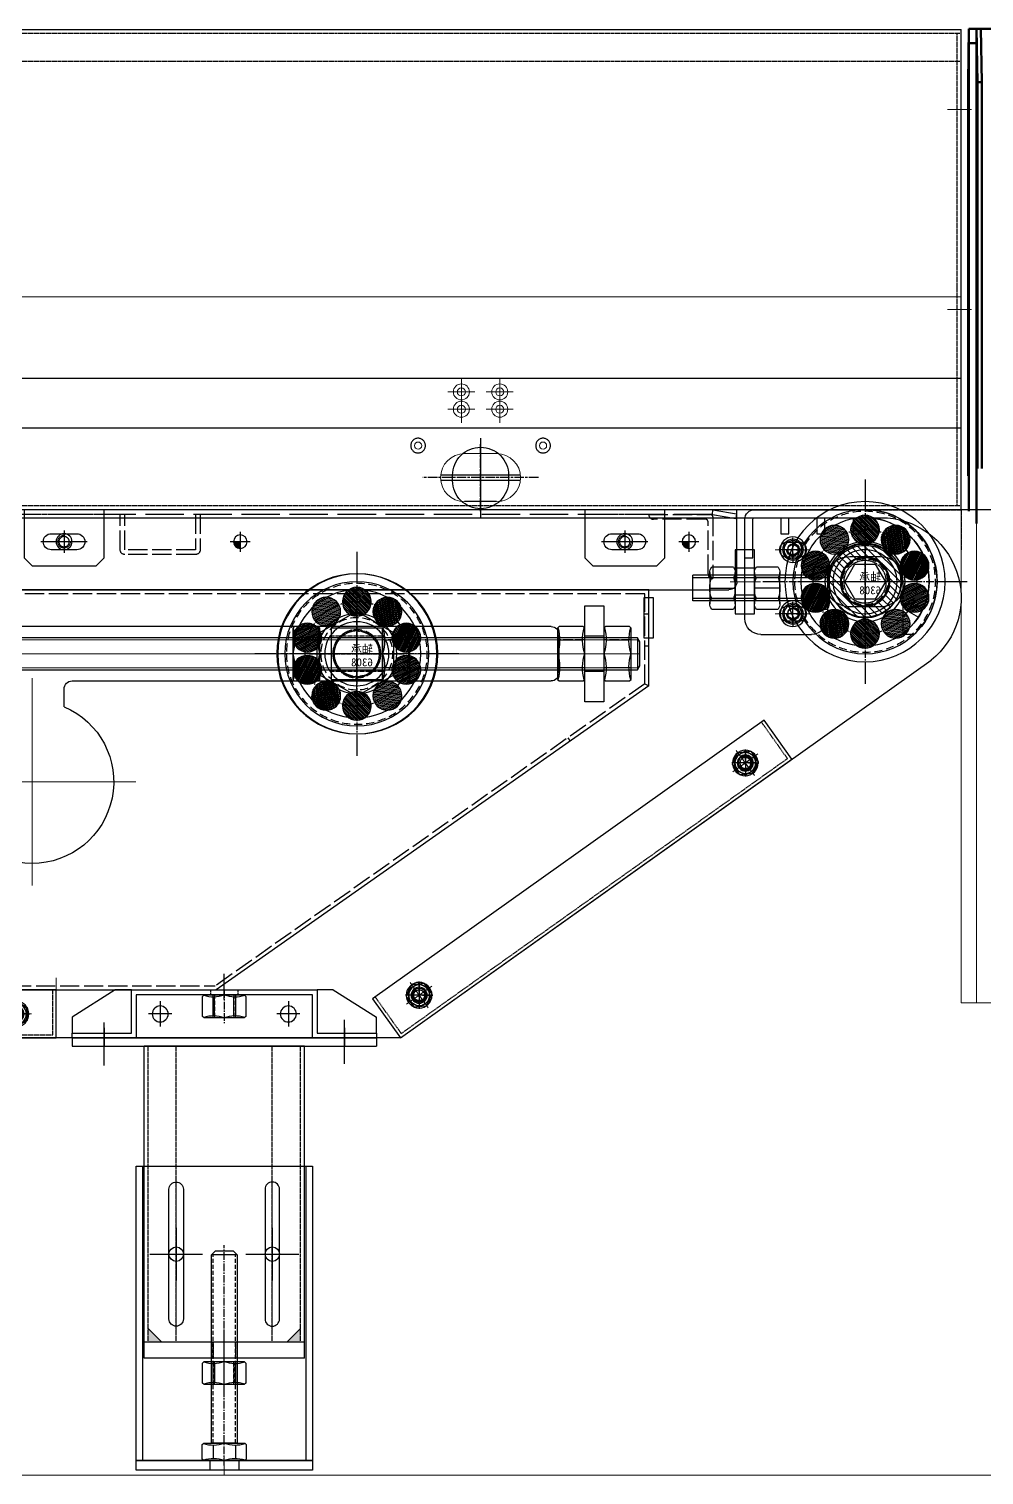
# Model space of a CAD drawing. Header units: millimetres. Extents: x 845401 to 948039, y 511594 to 550263.
# Drawn here: x 929919 to 930515, y 544184 to 545087 of the extents above; entities that cross this region are included whole.
import ezdxf

# ---------------------------------------------------------------- set-up
doc = ezdxf.new("R2010")
doc.units = ezdxf.units.MM
for name, pattern in [('ACAD_ISO02W100', [15, 12, -3]), ('AM_ISO02W050', [7.5, 6, -1.5]), ('AM_ISO08W050', [18, 12, -1.5, 3, -1.5]), ('AM_ISO08W050x2', [9, 6, -0.75, 1.5, -0.75]), ('CENTER', [0]), ('CENTER1', [28, 25, -1, 1, -1]), ('CENTER2', [28.575, 19.05, -3.175, 3.175, -3.175]), ('CENTERX2', [4, 2.5, -0.5, 0.5, -0.5]), ('DASHED', [0.75, 0.5, -0.25]), ('DASHED2', [0.375, 0.25, -0.125]), ('HIDDEN', [0.375, 0.25, -0.125])]:
    doc.linetypes.add(name, pattern=pattern)
for name, color, linetype in [('00', 7, 'Continuous'), ('1轮廓实线层', 7, 'Continuous'), ('21', 1, 'Continuous'), ('2细线层', 4, 'Continuous'), ('3中心线层', 1, 'CENTER'), ('4虚线层', 6, 'DASHED'), ('5剖面线层', 2, 'Continuous'), ('CK_LEVEL_1', 7, 'Continuous'), ('CL', 7, 'Continuous'), ('DIM', 2, 'Continuous'), ('虚线', 4, 'ACAD_ISO02W100')]:
    doc.layers.add(name, color=color, linetype=linetype)
for name, color, linetype, lineweight in [('A-剖-0.10mm.......SECT-L01', 255, 'Continuous', 18), ('AM_3', 6, 'AM_ISO02W050', 25), ('AM_7', 4, 'AM_ISO08W050', 25), ('中心线', 1, 'CENTER', 9), ('剖面线', 6, 'Continuous', 15), ('可见 (ISO)', 7, 'Continuous', 50), ('粗实线', 7, 'Continuous', 30), ('细实线', 2, 'Continuous', 18)]:
    doc.layers.add(name, color=color, linetype=linetype, lineweight=lineweight)

# ---------------------------------------------------------------- blocks, each defined once
blk = doc.blocks.new('G$C56B2856F')
at = {"linetype": 'ByBlock', "lineweight": -2}
h = blk.add_hatch(dxfattribs=at)
h.set_pattern_fill('ANSI31', color=0, scale=0.2, style=0)
h.set_pattern_definition([(45, (-3782.49265, -49905.5814), (-0.449012806, 0.449012806), [])])
h.paths.add_polyline_path([(4.25, 0), (0, 0), (0, -4.25, 0.414214)])
at = {"color": 1, "linetype": 'CENTER', "lineweight": -2, "ltscale": 3}
for p, q in [((-6.25, 0), (6.25, 0)), ((0, 6.25), (0, -6.25))]:
    blk.add_line(p, q, dxfattribs=at)
at = {"color": 0, "linetype": 'ByBlock', "lineweight": -2}
blk.add_circle((0, 0), 4.25, dxfattribs=at)
blk = doc.blocks.new('G$C93B904BA')
at = {"color": 1, "linetype": 'CENTER', "lineweight": -2, "ltscale": 3}
for p, q in [((-7, 0), (7, 0)), ((0, 7), (0, -7))]:
    blk.add_line(p, q, dxfattribs=at)
at = {"color": 0, "linetype": 'ByBlock', "lineweight": -2}
blk.add_circle((0, 0), 5, dxfattribs=at)
blk = doc.blocks.new('A$C09AA00CB')
blk.add_circle((9, 9), 4.4)
at = {"layer": '2细线层'}
blk.add_arc((9, 9), 6, 160.14479, 98.74616, dxfattribs=at)
at = {"layer": '3中心线层'}
for p, q in [((9, 0), (9, 17.99)), ((17.99, 9), (0, 9))]:
    blk.add_line(p, q, dxfattribs=at)
blk = doc.blocks.new('A$C58936E23')
at = {"color": 0, "linetype": 'ByBlock', "lineweight": -2}
for p, q in [((676, 248), (676, 272)), ((560, 226.91), (560, 238)), ((600, 226.91), (600, 238))]:
    blk.add_line(p, q, dxfattribs=at)
blk.add_lwpolyline([(859, 90), (865, 90), (865, 65), (859, 65)], close=True, dxfattribs=at)
for centre in [(420, 35), (500, 35)]:
    blk.add_circle(centre, 5, dxfattribs=at)
for centre, radius, start, end in [((50, 295), 50, 90.00588, 231.40902), ((580, 180), 51, 113.08877, 66.91123)]:
    blk.add_arc(centre, radius, start, end, dxfattribs=at)
at = {"color": 0, "linetype": 'ByBlock'}
for centre, start, end in [((671, 272), 0, 90), ((671, 248), 270, 0), ((555, 238), 0, 90), ((605, 238), 90, 180)]:
    blk.add_arc(centre, 5, start, end, dxfattribs=at)
at = {"layer": '中心线', "color": 1, "linetype": 'CENTER2', "ltscale": 8}
for p, q in [((210, 335.77), (210, 324.23)), ((560, 335.77), (560, 324.23)), ((105, 318), (105, 332)), ((204.23, 330), (215.76, 330)), ((554.23, 330), (565.76, 330)), ((60, 286.5), (60, 323.5)), ((94, 325), (116, 325)), ((32, 305), (88, 305)), ((125.23, 305), (144.17, 305)), ((105, 278), (105, 292)), ((94, 285), (116, 285)), ((245.23, 260), (216.73, 260)), ((680.77, 260), (709.26, 260)), ((765.01, 175.99), (765.01, 110.09)), ((420, 27.75), (420, 42.25)), ((500, 27.75), (500, 42.25)), ((427.25, 35), (412.75, 35)), ((507.25, 35), (492.75, 35))]:
    blk.add_line(p, q, dxfattribs=at)
at = {"layer": '中心线', "color": 1, "linetype": 'CENTER2', "ltscale": 15}
for p, q in [((680, 260), (248, 260)), ((580, 115.26), (580, 244.74)), ((644.73, 180), (515.26, 180)), ((900, 144.99), (734, 144.99))]:
    blk.add_line(p, q, dxfattribs=at)
at = {"layer": '粗实线'}
for p, q in [((900, 345), (50, 345)), ((900, 180.99), (900, 345)), ((251, 248), (251, 272)), ((256, 277), (671, 277)), ((350, 20), (18.81, 255.92)), ((555, 243), (256, 243)), ((671, 243), (605, 243)), ((765, 170.99), (890, 170.99)), ((765, 118.99), (890, 118.99)), ((900, 20), (900, 108.99)), ((350, 20), (900, 20))]:
    blk.add_line(p, q, dxfattribs=at)
for points in [[(109, 320.5), (101, 320.5, -0.414214), (96.5, 325, -0.414214), (101, 329.5), (109, 329.5, -0.414214), (113.5, 325, -0.414214)], [(50.5, 320.5), (69.5, 320.5, -0.414214), (85, 305, -0.414214), (69.5, 289.5), (50.5, 289.5, -0.414214), (35, 305, -0.414214)], [(109, 280.5), (101, 280.5, -0.414214), (96.5, 285, -0.414214), (101, 289.5), (109, 289.5, -0.414214), (113.5, 285, -0.414214)]]:
    blk.add_lwpolyline(points, format="xyb", close=True, dxfattribs=at)
for points in [[(129, 325), (141, 325), (141, 285), (129, 285)], [(192, 294.99), (198, 294.99), (198, 269.99), (192, 269.99)], [(235, 290), (223, 290), (223, 230), (235, 230)], [(691, 290), (703, 290), (703, 230), (691, 230)], [(859, 260), (865, 260), (865, 235), (859, 235)]]:
    blk.add_lwpolyline(points, close=True, dxfattribs=at)
at = {"layer": '粗实线', "linetype": 'CENTER1'}
for centre in [(210, 330), (560, 330)]:
    blk.add_circle(centre, 3.25, dxfattribs=at)
at = {"layer": '粗实线'}
for centre, radius, start, end in [((256, 272), 5, 90, 180), ((256, 248), 5, 180, 270), ((890, 180.99), 10, 270, 0), ((765, 144.99), 26, 90, 270), ((890, 108.99), 10, 0, 90)]:
    blk.add_arc(centre, radius, start, end, dxfattribs=at)
at = {"layer": '细实线', "linetype": 'CENTER1'}
for centre in [(210, 330), (560, 330)]:
    blk.add_arc(centre, 4, 180, 90, dxfattribs=at)
at = {"layer": '虚线', "linetype": 'DASHED', "ltscale": 0.5}
for p, q in [((129, 313.5), (141, 313.5)), ((129, 296.5), (141, 296.5)), ((223, 271), (235, 271)), ((703, 271), (691, 271)), ((223, 249), (235, 249)), ((703, 249), (691, 249))]:
    blk.add_line(p, q, dxfattribs=at)
at = {"color": 0, "linetype": 'ByBlock', "lineweight": -2, "extrusion": (0, 0, -1), "xscale": -1, "zscale": -1}
for name, p in [('G$C56B2856F', (-170, 330)), ('G$C56B2856F', (-450, 330)), ('G$C56B2856F', (-730, 330)), ('G$C56B2856F', (-850, 330)), ('G$C56B2856F', (-730, 280)), ('G$C56B2856F', (-850, 280)), ('G$C93B904BA', (-885, 225)), ('G$C93B904BA', (-134.72, 191.77)), ('G$C93B904BA', (-338.34, 46.72)), ('G$C93B904BA', (-885, 45)), ('G$C93B904BA', (-590, 35)), ('G$C93B904BA', (-840, 35))]:
    blk.add_blockref(name, p, dxfattribs=at)
at = {"color": 0, "linetype": 'ByBlock', "lineweight": -2}
for p in [(716.02, 176), (796.02, 176), (716.02, 96), (796.02, 96)]:
    blk.add_blockref('A$C09AA00CB', p, dxfattribs=at)
blk = doc.blocks.new('6308zza')
h = blk.add_hatch()
h.set_pattern_fill('ANSI31', color=2, scale=0.25, style=0)
h.set_pattern_definition([(45, (-1872.5048, -2641.3872), (-0.561266, 0.561266), [])])
h.paths.add_polyline_path([(9, 32.5, 1), (-9, 32.5, 1)])
h = blk.add_hatch()
h.set_pattern_fill('ANSI31', color=2, scale=0.25, angle=36, style=0)
h.set_pattern_definition([(81, (37.6802, -3237.5578), (-0.78397762, 0.12416986), [])])
h.paths.add_polyline_path([(-28.1, 26.29, 1), (-10.1, 26.29, 1)])
h = blk.add_hatch()
h.set_pattern_fill('ANSI31', color=2, scale=0.25, angle=-36, style=0)
h.set_pattern_definition([(9, (-3067.45665, -1036.2964), (-0.12416986, 0.78397762), [])])
h.paths.add_polyline_path([(10.1, 26.29, 1), (28.1, 26.29, 1)])
h = blk.add_hatch()
h.set_pattern_fill('ANSI31', color=2, scale=0.25, angle=72, style=0)
h.set_pattern_definition([(117, (1933.4727, -2597.09144), (-0.70723643, -0.36035496), [])])
h.paths.add_polyline_path([(-39.91, 10.04, 1), (-21.91, 10.04, 1)])
h = blk.add_hatch()
h.set_pattern_fill('ANSI31', color=2, scale=0.25, angle=-72, style=0)
h.set_pattern_definition([(333, (-3090.7443, 964.6244), (0.36035496, 0.70723643), [])])
h.paths.add_polyline_path([(39.91, 10.04, 1), (21.91, 10.04, 1)])
h = blk.add_hatch()
h.set_pattern_fill('ANSI31', color=2, scale=0.25, angle=108, style=0)
h.set_pattern_definition([(153, (3090.7443, -964.6244), (-0.36035496, -0.70723643), [])])
h.paths.add_polyline_path([(-39.91, -10.04, 1), (-21.91, -10.04, 1)])
h = blk.add_hatch()
h.set_pattern_fill('ANSI31', color=2, scale=0.25, angle=-108, style=0)
h.set_pattern_definition([(297, (-1933.4727, 2597.09144), (0.70723643, 0.36035496), [])])
h.paths.add_polyline_path([(39.91, -10.04, 1), (21.91, -10.04, 1)])
h = blk.add_hatch()
h.set_pattern_fill('ANSI31', color=2, scale=0.25, angle=144, style=0)
h.set_pattern_definition([(189, (3067.45665, 1036.2964), (0.12416986, -0.78397762), [])])
h.paths.add_polyline_path([(-10.1, -26.29, 1), (-28.1, -26.29, 1)])
h = blk.add_hatch()
h.set_pattern_fill('ANSI31', color=2, scale=0.25, angle=-144, style=0)
h.set_pattern_definition([(261, (-37.6802, 3237.5578), (0.78397762, -0.12416986), [])])
h.paths.add_polyline_path([(28.1, -26.29, 1), (10.1, -26.29, 1)])
h = blk.add_hatch()
h.set_pattern_fill('ANSI31', color=2, scale=0.25, angle=180, style=0)
h.set_pattern_definition([(225, (1872.5048, 2641.3872), (0.561266, -0.561266), [])])
h.paths.add_polyline_path([(9, -32.5, 1), (-9, -32.5, 1)])
at = {"color": 1, "linetype": 'CENTER2', "ltscale": 0.25}
for p, q in [((0, 50), (0, -50)), ((-50, 0), (50, 0))]:
    blk.add_line(p, q, dxfattribs=at)
at = {"color": 2}
for centre, radius in [((0, 0), 45), ((0, 0), 40), ((0, 32.5), 9), ((-19.1, 26.29), 9), ((19.1, 26.29), 9), ((-30.91, 10.04), 9), ((0, 0), 25), ((0, 0), 20), ((30.91, 10.04), 9), ((-30.91, -10.04), 9), ((30.91, -10.04), 9), ((-19.1, -26.29), 9), ((19.1, -26.29), 9), ((0, -32.5), 9)]:
    blk.add_circle(centre, radius, dxfattribs=at)
at = {"color": 1, "linetype": 'CENTER2', "ltscale": 0.25}
blk.add_circle((0, 0), 32.5, dxfattribs=at)
at = {"color": 3, "insert": (-10.02, 5.53), "char_height": 5, "width": 23.1038, "attachment_point": 1}
blk.add_mtext('{\\fSimSun|b0|i0|c134|p54;轴承}6308', dxfattribs=at)
blk = doc.blocks.new('NLZT2015-6-5LM43T56')
at = {"color": 1, "linetype": 'CENTERX2'}
for p, q in [((0, -30), (0, 30)), ((-30, 0), (30, 0))]:
    blk.add_line(p, q, dxfattribs=at)
at = {"color": 0}
blk.add_lwpolyline([(-13.28, 23), (-26.56, 0), (-13.28, -23), (13.28, -23), (26.56, 0), (13.28, 23)], close=True, dxfattribs=at)
at = {"layer": '粗实线'}
blk.add_circle((0, 0), 14.25, dxfattribs=at)
at = {"layer": '细实线'}
blk.add_arc((0, 0), 15, 90, 0, dxfattribs=at)
blk = doc.blocks.new('nlzt2015-6-3rty66u')
at = {"color": 1, "linetype": 'CENTERX2'}
for p, q in [((0, 25), (0, -25)), ((-25, 0), (25, 0))]:
    blk.add_line(p, q, dxfattribs=at)
at = {"layer": '粗实线'}
blk.add_lwpolyline([(-16, 16), (16, 16), (16, -16), (-16, -16)], close=True, dxfattribs=at)
at = {"layer": '虚线', "ltscale": 0.25}
for p, q in [((-11, 16), (-11, -16)), ((11, 16), (11, -16))]:
    blk.add_line(p, q, dxfattribs=at)
at = {"layer": '虚线', "linetype": 'DASHED', "ltscale": 0.25}
blk.add_circle((0, 0), 15, dxfattribs=at)
blk.add_arc((0, 0), 14.25, 0, 270, dxfattribs=at)
blk = doc.blocks.new('gzsf123wwe')
at = {"color": 1, "linetype": 'CENTER2'}
for p, q in [((0, 75.75), (0, -51.75)), ((0, 29.5), (0, -5.5)), ((-63.75, 12), (63.75, 12)), ((-20.5, 12), (20.5, 12))]:
    blk.add_line(p, q, dxfattribs=at)
for radius in [50, 20]:
    blk.add_circle((0, 12), radius)
at = {"color": 4, "linetype": 'HIDDEN', "ltscale": 20}
for radius in [44, 22.5, 15, 14.25]:
    blk.add_circle((0, 12), radius, dxfattribs=at)
blk.add_blockref('6308zza', (0, 12))
at = {"color": 0, "rotation": 90}
for name in ['NLZT2015-6-5LM43T56', 'nlzt2015-6-3rty66u']:
    blk.add_blockref(name, (0, 12), dxfattribs=at)
blk = doc.blocks.new('*U1538')
for p, q in [((-15.9, -9.81), (-15.9, 9.81)), ((-14.71, 13.09), (-1.19, 13.09)), ((0, 9.81), (0, -9.81)), ((-14.71, 6.54), (-1.19, 6.54)), ((-14.71, -6.54), (-1.19, -6.54)), ((-1.19, -13.08), (-14.71, -13.08))]:
    blk.add_line(p, q)
for centre, radius, start, end in [((-10.82, 9.81), 5.08, 139.9424, 220.0576), ((-5.08, 9.81), 5.08, 319.9424, 40.0576), ((2.64, 0), 18.54, 159.34022, 200.65978), ((-18.54, 0), 18.54, 339.34022, 20.65978), ((-10.82, -9.81), 5.08, 139.9424, 220.0576), ((-5.08, -9.81), 5.08, 319.9424, 40.0576)]:
    blk.add_arc(centre, radius, start, end)
at = {"layer": '3中心线层'}
blk.add_line((-15.9, 0), (0, 0), dxfattribs=at)
blk = doc.blocks.new('*U1539')
for p, q in [((0, -9.81), (0, 9.81)), ((1.19, 13.08), (14.71, 13.08)), ((15.9, 9.81), (15.9, -9.81)), ((14.71, 6.54), (1.19, 6.54)), ((14.71, -6.54), (1.19, -6.54)), ((14.71, -13.09), (1.19, -13.09))]:
    blk.add_line(p, q)
for centre, radius, start, end in [((5.08, 9.81), 5.08, 139.9424, 220.0576), ((10.82, 9.81), 5.08, 319.9424, 40.0576), ((18.54, 0), 18.54, 159.34022, 200.65978), ((-2.64, 0), 18.54, 339.34022, 20.65978), ((5.08, -9.81), 5.08, 139.9424, 220.0576), ((10.82, -9.81), 5.08, 319.9424, 40.0576)]:
    blk.add_arc(centre, radius, start, end)
at = {"layer": '3中心线层'}
blk.add_line((15.9, 0), (0, 0), dxfattribs=at)
blk = doc.blocks.new('*U1540')
at = {"layer": '1轮廓实线层'}
for p, q in [((-10, 9.81), (-10, 0)), ((0, 13.08), (-8.5, 13.08)), ((0, -13.09), (0, 13.08)), ((-10, 0), (-10, -9.81)), ((0, 6.54), (-8.5, 6.54)), ((0, 8), (75, 8)), ((0, -8), (0, 8)), ((75, -8), (75, 8)), ((0, -6.54), (-8.5, -6.54)), ((0, -8), (75, -8)), ((0, -13.09), (-8.5, -13.09))]:
    blk.add_line(p, q, dxfattribs=at)
for centre, radius, start, end in [((-5.68, 9.81), 4.32, 130.73327, 229.26673), ((5.02, 0), 15.02, 154.17392, 205.82608), ((-5.68, -9.81), 4.32, 130.73327, 229.26673)]:
    blk.add_arc(centre, radius, start, end, dxfattribs=at)
at = {"layer": '2细线层'}
for p, q in [((0, 6.4), (75, 6.4)), ((0, -6.4), (75, -6.4))]:
    blk.add_line(p, q, dxfattribs=at)
blk = doc.blocks.new('ztt2015-05-20e')
at = {"layer": '剖面线'}
h = blk.add_hatch(dxfattribs=at)
h.set_pattern_fill('ANSI31', color=256, scale=25, style=0)
h.set_pattern_definition([(45, (-811205.8484, 604385.6305), (-2.209708691, 2.209708691), [])])
h.paths.add_polyline_path([(-7, 15.5), (-7, 22.5, 0.414214), (-29.5, 0), (-22.5, 0, -0.414214)])
h.paths.add_polyline_path([(-7, 22.5), (-7, 15.5, -0.414214), (8.5, 0), (15.5, 0, 0.414214)])
h.paths.add_polyline_path([(15.5, 0), (8.5, 0, -0.414214), (-7, -15.5), (-7, -22.5, 0.414214)])
h.paths.add_polyline_path([(-22.5, 0), (-29.5, 0, 0.414214), (-7, -22.5), (-7, -15.5, -0.414214)])
at = {"layer": '中心线'}
for p, q in [((-7, 28), (-7, -28)), ((-35, 0), (21, 0))]:
    blk.add_line(p, q, dxfattribs=at)
at = {"layer": '粗实线', "color": 0}
for radius in [22.5, 15.5]:
    blk.add_circle((-7, 0), radius, dxfattribs=at)
blk = doc.blocks.new('A$C20566805')
at = {"color": 1, "linetype": 'CENTERX2'}
for p, q in [((26, 0), (26, 52)), ((0, 26), (52, 26))]:
    blk.add_line(p, q, dxfattribs=at)
at = {"color": 0}
blk.add_lwpolyline([(19.65, 37), (13.3, 26), (19.65, 15), (32.35, 15), (38.7, 26), (32.35, 37)], close=True, dxfattribs=at)
for radius in [22.5, 15]:
    blk.add_circle((26, 26), radius, dxfattribs=at)
at = {"color": 4, "linetype": 'DASHED2'}
blk.add_circle((26, 26), 13.25, dxfattribs=at)
blk = doc.blocks.new('gzsf1234-0o9u')
at = {"color": 1, "linetype": 'CENTER2'}
for p, q in [((11.89, 46.73), (11.89, -80.78)), ((11.89, 0.48), (11.89, -34.52)), ((-51.86, -17.02), (75.65, -17.02)), ((-8.61, -17.02), (32.39, -17.02))]:
    blk.add_line(p, q, dxfattribs=at)
for radius in [50, 20]:
    blk.add_circle((11.89, -17.02), radius)
at = {"color": 4, "linetype": 'HIDDEN', "ltscale": 20}
for radius in [44, 22.5, 15, 14.25]:
    blk.add_circle((11.89, -17.02), radius, dxfattribs=at)
blk.add_blockref('6308zza', (11.89, -17.02))
at = {"color": 0}
for name, p in [('ztt2015-05-20e', (18.89, -17.02)), ('A$C20566805', (-14.11, -43.02))]:
    blk.add_blockref(name, p, dxfattribs=at)
blk = doc.blocks.new('M20XA')
at = {"layer": '中心线', "ltscale": 5}
blk.add_line((0, 12.38), (0, -12.71), dxfattribs=at)
at = {"layer": '粗实线', "color": 2}
for p, q in [((-8.66, -8.05), (-8.66, 6.22)), ((8.66, -8.05), (8.66, 6.22))]:
    blk.add_line(p, q, dxfattribs=at)
blk.add_lwpolyline([(-16, 7.58), (16, 7.58), (17, 6.58), (17, -8.42), (16, -9.42), (-16, -9.42), (-17, -8.42), (-17, 6.58)], close=True, dxfattribs=at)
for centre, start, end in [((-8.59, 33.99), 253.93724, 288.02439), ((8.59, 33.99), 251.97561, 286.06276), ((-8.59, -35.83), 71.97561, 106.06276), ((8.59, -35.83), 73.93724, 108.02439)]:
    blk.add_arc(centre, 27.77, start, end, dxfattribs=at)
at = {"layer": '虚线', "ltscale": 0.5}
for p, q in [((-8.75, 7.58), (-8.75, -9.42)), ((8.75, 7.58), (8.75, -9.42))]:
    blk.add_line(p, q, dxfattribs=at)
for points in [[(-10, -9.42), (-10, 7.58)], [(10, 7.58), (10, -9.42)]]:
    blk.add_lwpolyline(points, dxfattribs=at)
blk = doc.blocks.new('G$CD5F4420C')
at = {"color": 0, "linetype": 'ByBlock', "lineweight": -2}
for p, q in [((1.5, 20), (1.5, 0)), ((523.5, 0), (523.5, 20))]:
    blk.add_line(p, q, dxfattribs=at)
at = {"layer": '中心线', "ltscale": 10}
blk.add_line((525, 10), (0, 10), dxfattribs=at)
at = {"layer": '粗实线'}
blk.add_lwpolyline([(0, 10), (0, 17.5), (1.5, 20), (523.5, 20), (525, 17.5), (525, 2.5), (523.5, 0), (1.5, 0), (0, 2.5), (0, 10)], dxfattribs=at)
at = {"layer": '细实线', "ltscale": 10}
for p, q in [((0.75, 18.75), (524.25, 18.75)), ((0.75, 1.25), (524.25, 1.25))]:
    blk.add_line(p, q, dxfattribs=at)
blk = doc.blocks.new('G$CA2CF0012')
at = {"rotation": 89.99999999999999}
for p in [(13.08, 17), (42.08, 17), (151.34, 17), (207.34, 17), (510.08, 17)]:
    blk.add_blockref('M20XA', p, dxfattribs=at)
at = {"color": 0, "linetype": 'ByBlock', "lineweight": -2}
blk.add_blockref('G$CD5F4420C', (0, 7), dxfattribs=at)
blk = doc.blocks.new('A$C040F782D12')
for p, q in [((862828.36, -655715.14), (862866.86, -655715.14)), ((862828.36, -655715.14), (862828.36, -655715.14)), ((862863.86, -655718.14), (862831.36, -655718.14)), ((862865.36, -655752.14), (862865.36, -655719.64)), ((862868.36, -655716.64), (862868.36, -655755.14)), ((862868.36, -655755.14), (862868.36, -655755.14))]:
    blk.add_line(p, q)
for centre, radius, start, end in [((862831.36, -655715.14), 3, 180, 270), ((862863.86, -655719.64), 1.5, 0, 90), ((862866.86, -655716.64), 1.5, 0, 90), ((862868.36, -655752.14), 3, 180, 270)]:
    blk.add_arc(centre, radius, start, end)
blk = doc.blocks.new('A$C433C1705')
at = {"layer": '虚线', "ltscale": 5}
blk.add_blockref('A$C040F782D12', (-862828.36, 655755.14), dxfattribs=at)
blk = doc.blocks.new('A$C13691031')
at = {"layer": '虚线'}
for p, q in [((5, 40), (5, 18)), ((8, 40), (8, 18)), ((52, 18), (52, 40)), ((55, 18), (55, 40)), ((8, 18), (52, 18)), ((8, 15), (52, 15))]:
    blk.add_line(p, q, dxfattribs=at)
for centre, start, end in [((8, 18), 180, 270), ((52, 18), 270, 0)]:
    blk.add_arc(centre, 3, start, end, dxfattribs=at)
blk = doc.blocks.new('A$C2CE218CC')
at = {"layer": '粗实线'}
for p, q in [((0, 102), (1360, 102)), ((0, 57), (0, 102)), ((540, 52), (5, 52))]:
    blk.add_line(p, q, dxfattribs=at)
blk.add_arc((5, 57), 5, 180, 270, dxfattribs=at)
at = {"layer": '虚线', "ltscale": 2}
for p, q in [((15, 102), (0.23, 99.4)), ((0.23, 99.4), (0.75, 96.44)), ((15.26, 99), (15, 102)), ((15.26, 99), (0.75, 96.44)), ((15.26, 99), (1345, 99))]:
    blk.add_line(p, q, dxfattribs=at)
at = {"color": 0, "linetype": 'ByBlock', "lineweight": -2}
for name, p in [('G$C56B2856F', (30, 82)), ('G$C93B904BA', (70, 82)), ('G$C56B2856F', (310, 82)), ('G$C93B904BA', (420, 82))]:
    blk.add_blockref(name, p, dxfattribs=at)
at = {"layer": '虚线', "ltscale": 2, "xscale": -1}
blk.add_blockref('A$C433C1705', (55, 59), dxfattribs=at)
at = {"layer": '虚线', "ltscale": 2}
blk.add_blockref('A$C13691031', (330, 59), dxfattribs=at)
blk = doc.blocks.new('A$C3BF44A2F')
at = {"layer": '中心线', "ltscale": 4}
for p, q in [((570.01, 62.5), (570.01, 50.5)), ((770.01, 62.5), (770.01, 50.5))]:
    blk.add_line(p, q, dxfattribs=at)
at = {"layer": '粗实线'}
for p, q in [((200, 245), (200, 305)), ((200, 305), (200, 305)), ((200, 305), (870, 305)), ((870, 305), (870, 55)), ((200, 245), (470, 55)), ((870, 55), (470, 55))]:
    blk.add_line(p, q, dxfattribs=at)
at = {"layer": '虚线'}
for p, q in [((202.5, 302.5), (867.5, 302.5)), ((202.5, 246.3), (202.5, 302.5)), ((867.5, 302.5), (867.5, 57.5)), ((202.5, 290), (200, 290)), ((202.5, 275), (200, 275)), ((202.5, 270), (200, 270)), ((870, 255.01), (867.5, 255.01)), ((202.5, 246.3), (200, 245)), ((202.5, 246.3), (470.79, 57.5)), ((870, 240.01), (867.5, 240.01)), ((870, 235.01), (867.5, 235.01)), ((250.51, 212.51), (249.07, 210.47)), ((870, 85.01), (867.5, 85.01)), ((870, 70.01), (867.5, 70.01)), ((870, 65.01), (867.5, 65.01)), ((867.5, 57.5), (470.78, 57.5))]:
    blk.add_line(p, q, dxfattribs=at)
blk = doc.blocks.new('M8LMDS')
at = {"layer": '中心线', "ltscale": 2.5}
for p, q in [((0, 9.69), (0, -9.69)), ((-9.69, 0), (9.69, 0))]:
    blk.add_line(p, q, dxfattribs=at)
at = {"layer": '虚线', "color": 2}
blk.add_lwpolyline([(-4.04, 7), (-8.08, 0), (-4.04, -7), (4.04, -7), (8.08, 0), (4.04, 7)], close=True, dxfattribs=at)
at = {"layer": '虚线', "color": 2, "ltscale": 10}
blk.add_circle((0, 0), 3.4, dxfattribs=at)
blk.add_arc((0, 0), 4, 0, 270, dxfattribs=at)
blk = doc.blocks.new('G$C99142C59')
at = {"layer": '中心线', "color": 1, "linetype": 'CENTER2', "ltscale": 5}
for p, q in [((-8, 0), (8, 0)), ((0, -8), (0, 8))]:
    blk.add_line(p, q, dxfattribs=at)
at = {"layer": '粗实线'}
blk.add_circle((0, 0), 4.5, dxfattribs=at)
blk.add_blockref('M8LMDS', (0, 0))
blk = doc.blocks.new('G$CC7797B18')
at = {"color": 0, "linetype": 'ByBlock', "lineweight": -2, "xscale": -1, "rotation": 270}
blk.add_blockref('G$C99142C59', (0, 0), dxfattribs=at)
blk = doc.blocks.new('A$C38D108FB')
at = {"layer": '粗实线'}
blk.add_lwpolyline([(0, 325), (30, 325), (30, 25), (0, 25)], close=True, dxfattribs=at)
at = {"layer": '虚线', "linetype": 'DASHED'}
blk.add_lwpolyline([(0, 323), (28, 323), (28, 27), (0, 27)], dxfattribs=at)
at = {"color": 0, "linetype": 'ByBlock', "lineweight": -2, "rotation": 90}
blk.add_blockref('G$CC7797B18', (15, 300), dxfattribs=at)
at = {"color": 0, "linetype": 'ByBlock', "lineweight": -2, "xscale": -1, "rotation": 90}
blk.add_blockref('G$CC7797B18', (15, 50), dxfattribs=at)
blk = doc.blocks.new('护套')
for p, q in [((-23.5, 0), (-23.5, -33)), ((23.5, 0), (23.5, -23))]:
    blk.add_line(p, q)
blk.add_arc((0, 0), 23.5, 0, 180)
at = {"layer": '00', "ltscale": 0.08}
for centre in [(45, 20), (45, -20)]:
    blk.add_circle(centre, 3.5, dxfattribs=at)
at = {"layer": '00', "color": 4, "ltscale": 0.08}
for centre in [(45, 20), (45, -20)]:
    blk.add_arc(centre, 4, 90, 0, dxfattribs=at)
at = {"layer": '1轮廓实线层'}
for p, q in [((69, 45), (0, 45)), ((75, -23), (75, 39)), ((65, -33), (33.5, -33))]:
    blk.add_line(p, q, dxfattribs=at)
blk.add_lwpolyline([(75, 15), (70, 15), (70, 39, 0.414214), (69, 40), (0, 40, 0.72668), (-23.5, -32.37, 0.72668)], format="xyb", dxfattribs=at)
for centre, radius, start, end in [((0, 0), 45, 90, 227.16657), ((69, 39), 6, 0, 90), ((33.5, -23), 10, 180, 270), ((65, -23), 10, 270, 0)]:
    blk.add_arc(centre, radius, start, end, dxfattribs=at)
at = {"layer": '3中心线层'}
for p, q in [((38.37, 20), (51.63, 20)), ((45, 14), (45, 26)), ((0, 16.74), (0, -16.74)), ((-16.74, 0), (16.74, 0)), ((45, -26), (45, -14)), ((38.37, -20), (51.63, -20))]:
    blk.add_line(p, q, dxfattribs=at)
at = {"layer": 'CL', "ltscale": 0.08}
blk.add_line((-30.59, -33), (-23.5, -33), dxfattribs=at)
for points in [[(7.5, 40), (7.5, 30), (2.5, 30), (2.5, 40)], [(30, 40), (30, 30), (25, 30), (25, 40)], [(52.5, 40), (52.5, 30), (47.5, 30), (47.5, 40)], [(-17.8, 35.82), (-12.83, 27.23), (-17.17, 24.73), (-22.13, 33.32)], [(-37.91, 12.75), (-28.33, 10.18), (-29.62, 5.35), (-39.21, 7.92)], [(-35.82, -17.8), (-27.23, -12.83), (-24.73, -17.17), (-33.32, -22.13)]]:
    blk.add_lwpolyline(points, dxfattribs=at)
blk = doc.blocks.new('ew323')
at = {"color": 1, "linetype": 'CENTER2', "ltscale": 0.25}
blk.add_line((4.54, 63.3), (4.54, 41.92), dxfattribs=at)
at = {"color": 2, "linetype": 'HIDDEN', "ltscale": 10}
for p, q in [((-1.46, 60.5), (-1.46, 46)), ((10.54, 60.5), (10.54, 46))]:
    blk.add_line(p, q, dxfattribs=at)
at = {"color": 2}
for p, q in [((-1.46, 47.25), (-1.46, 59.24)), ((10.54, 47.25), (10.54, 59.24))]:
    blk.add_line(p, q, dxfattribs=at)
blk.add_lwpolyline([(-7.96, 60.5), (17.04, 60.5), (18.04, 59.5), (18.04, 47), (17.04, 46), (-7.96, 46), (-8.96, 47), (-8.96, 59.5)], close=True, dxfattribs=at)
blk.add_lwpolyline([(-2.46, 46), (-2.46, 60.5), (11.54, 60.5), (11.54, 46)], dxfattribs=at)
for centre, start, end in [((-2.26, 78.34), 251.72079, 290.86753), ((11.34, 78.34), 249.13247, 288.27921), ((-2.26, 28.16), 69.13247, 108.27921), ((11.34, 28.16), 71.72079, 110.86753)]:
    blk.add_arc(centre, 19.09, start, end, dxfattribs=at)
blk = doc.blocks.new('A$C58470C7F')
at = {"color": 1, "linetype": 'CENTER', "lineweight": -2, "ltscale": 3}
blk.add_line((85, 24.11), (85, 40.11), dxfattribs=at)
at = {"color": 0, "linetype": 'ByBlock', "lineweight": -2}
for p, q in [((17, 30), (-10, 13)), ((17, 30), (27, 30)), ((143, 30), (27, 30)), ((27, 30), (27, 3)), ((143, 3), (143, 30)), ((143, 30), (153, 30)), ((153, 30), (180, 13)), ((30, 0), (30, 27)), ((30, 27), (140, 27)), ((140, 27), (140, 0)), ((-10, 3), (-10, 13)), ((180, 13), (180, 3)), ((27, 3), (-10, 3)), ((-10, 3), (-10, 0)), ((-10, 0), (30, 0)), ((140, 0), (180, 0)), ((180, 3), (143, 3)), ((180, 0), (180, 3))]:
    blk.add_line(p, q, dxfattribs=at)
at = {"color": 4, "linetype": 'DASHED', "lineweight": -2}
for p, q in [((76.5, 30), (76.5, 27)), ((93.5, 30), (93.5, 27))]:
    blk.add_line(p, q, dxfattribs=at)
at = {"color": 1, "linetype": 'CENTER', "lineweight": -2}
for p, q in [((45, 22.91), (45, 7.09)), ((125, 22.91), (125, 7.09)), ((37.75, 15), (52.25, 15)), ((117.75, 15), (132.25, 15)), ((10, 6.43), (10, -5.07)), ((160, 6.43), (160, -5.07))]:
    blk.add_line(p, q, dxfattribs=at)
at = {"color": 0, "linetype": 'ByBlock', "lineweight": -2}
blk.add_lwpolyline([(30, 27), (140, 27), (140, 0), (30, 0)], close=True, dxfattribs=at)
for centre in [(45, 15), (125, 15)]:
    blk.add_circle(centre, 5, dxfattribs=at)
at = {"xscale": -1}
blk.add_blockref('ew323', (89.54, -33.5), dxfattribs=at)
blk = doc.blocks.new('OHM08')
at = {"layer": '21', "linetype": 'Continuous'}
for p, q in [((-2, 0), (-7.5, 0)), ((-1, 0), (1, 0)), ((0, 2), (0, 7.5)), ((0, -1), (0, 1)), ((2, 0), (7.5, 0)), ((0, -2), (0, -7.5))]:
    blk.add_line(p, q, dxfattribs=at)
blk.add_lwpolyline([(3, 1.73), (0, 3.46), (-3, 1.73), (-3, -1.73), (0, -3.46), (3, -1.73)], close=True, dxfattribs=at)
for radius in [6.5, 5.63]:
    blk.add_circle((0, 0), radius, dxfattribs=at)
blk = doc.blocks.new('A$C31E67C0F')
at = {"layer": '21', "linetype": 'Continuous'}
blk.add_circle((8, 8), 8, dxfattribs=at)
at = {"linetype": 'Continuous'}
blk.add_blockref('OHM08', (8, 8), dxfattribs=at)
blk = doc.blocks.new('OBM08')
at = {"layer": '21', "linetype": 'Continuous'}
for p, q in [((-2, 0), (-8.51, 0)), ((-1, 0), (1, 0)), ((0, 2), (0, 8.51)), ((0, -1), (0, 1)), ((2, 0), (8.51, 0)), ((0, -2), (0, -8.51))]:
    blk.add_line(p, q, dxfattribs=at)
blk.add_lwpolyline([(6.5, 3.75), (0, 7.51), (-6.5, 3.75), (-6.5, -3.75), (0, -7.51), (6.5, -3.75)], close=True, dxfattribs=at)
blk.add_circle((0, 0), 6.5, dxfattribs=at)
blk = doc.blocks.new('A$C3BFB7E3F')
at = {"layer": '21', "linetype": 'Continuous'}
blk.add_circle((8.51, 8.51), 8, dxfattribs=at)
at = {"linetype": 'Continuous'}
blk.add_blockref('OBM08', (8.51, 8.51), dxfattribs=at)
blk = doc.blocks.new('A$C51416CBA')
at = {"color": 6, "linetype": 'DASHED', "lineweight": -2}
blk.add_lwpolyline([(66.5, 355), (6.5, 355), (6.5, 330)], dxfattribs=at)
blk.add_lwpolyline([(66.5, 355), (6.5, 355), (6.5, 330)], dxfattribs=at)
blk.add_lwpolyline([(66.5, 355), (6.5, 355), (6.5, 330)], dxfattribs=at)
at = {"color": 0, "linetype": 'ByBlock', "lineweight": -2}
for centre in [(66.5, 310), (383.14, 264.96)]:
    blk.add_circle(centre, 50, dxfattribs=at)
at = {"color": 0}
blk.add_circle((66.5, 311.01), 23, dxfattribs=at)
for name, p in [('gzsf1234-0o9u', (54.61, 327.02)), ('gzsf123wwe', (383.76, 253))]:
    blk.add_blockref(name, p)
at = {"extrusion": (0, 0, -1), "xscale": -1, "zscale": -1}
blk.add_blockref('护套', (-66.5, 310), dxfattribs=at)
at = {"color": 0, "linetype": 'ByBlock', "lineweight": -2}
for name, p in [('A$C2CE218CC', (146.5, 253)), ('A$C3BF44A2F', (1.5, -0.01)), ('G$CA2CF0012', (207, 248)), ('A$C58470C7F', (381.5, 25))]:
    blk.add_blockref(name, p, dxfattribs=at)
at = {"linetype": 'CENTER', "lineweight": -2}
blk.add_blockref('A$C58936E23', (6.5, 5), dxfattribs=at)
at = {"color": 0, "linetype": 'ByBlock', "lineweight": -2}
for p, rotation in [((109.2, 238), 234.5361251761038), ((546.5, 55), 270)]:
    blk.add_blockref('A$C38D108FB', p, dxfattribs=dict(at, rotation=rotation))
at = {"layer": '1轮廓实线层'}
for name, p in [('*U1540', (98.94, 306)), ('*U1538', (135.5, 306)), ('*U1539', (147.5, 306))]:
    blk.add_blockref(name, p, dxfattribs=at)
at = {"layer": '21', "linetype": 'Continuous'}
for name, p in [('A$C31E67C0F', (103.5, 322)), ('A$C31E67C0F', (103.5, 282)), ('A$C3BFB7E3F', (132.71, 188.26)), ('A$C3BFB7E3F', (336.34, 43.22)), ('A$C3BFB7E3F', (587.99, 31.49))]:
    blk.add_blockref(name, p, dxfattribs=at)
blk = doc.blocks.new('G$CAE280B22')
at = {"color": 1}
for p, q in [((24.76, 49.84), (24.76, 0)), ((0, 26.62), (49.52, 26.62)), ((0, 23.22), (49.52, 23.22))]:
    blk.add_line(p, q, dxfattribs=at)
blk.add_lwpolyline([(24.76, 5.72), (24.76, 5.72, 0.414214), (42.26, 23.22), (42.26, 26.62, 0.414214), (24.76, 44.12), (24.76, 44.12, 0.414214), (7.26, 26.62), (7.26, 23.22, 0.414214)], format="xyb", close=True)
blk = doc.blocks.new('G$CD2AE9158')
at = {"layer": 'A-剖-0.10mm.......SECT-L01'}
for radius in [5, 2.5]:
    blk.add_circle((8.42, 8.42), radius, dxfattribs=at)
at = {"layer": '中心线'}
for p, q in [((8.42, 16.84), (8.42, 0)), ((16.84, 8.42), (0, 8.42))]:
    blk.add_line(p, q, dxfattribs=at)
blk = doc.blocks.new('A$C5FC54899')
at = {"color": 1, "linetype": 'CENTER', "lineweight": -2, "ltscale": 3}
for p, q in [((14.5, 13), (14.5, 0)), ((0, 6.5), (29, 6.5))]:
    blk.add_line(p, q, dxfattribs=at)
at = {"color": 0, "linetype": 'ByBlock', "lineweight": -2}
blk.add_lwpolyline([(6.5, 1.5), (22.5, 1.5, 0.414214), (27.5, 6.5, 0.414214), (22.5, 11.5), (6.5, 11.5, 0.414214), (1.5, 6.5, 0.414214)], format="xyb", close=True, dxfattribs=at)
blk = doc.blocks.new('A$C4D7926B7')
at = {"layer": '粗实线'}
blk.add_lwpolyline([(5, -5), (5, -5), (0, 0), (0, 30), (50, 30), (50, 0), (45, -5), (5, -5)], dxfattribs=at)
at = {"layer": '虚线', "color": 4, "linetype": 'DASHED'}
blk.add_line((0, 27), (50, 27), dxfattribs=at)
at = {"color": 0, "linetype": 'ByBlock', "lineweight": -2}
blk.add_blockref('A$C5FC54899', (10.5, 3.5), dxfattribs=at)
blk = doc.blocks.new('A$Caff717ab')
at = {"layer": '中心线'}
for p, q in [((0, 335, 0.13), (15, 335, 0.13)), ((0, 210, 0.13), (15, 210, 0.13))]:
    blk.add_line(p, q, dxfattribs=at)
at = {"layer": '粗实线'}
for p, q in [((6.44, 85, 0.13), (6.44, 385, 0.13)), ((6.44, 167, 0.13), (1506.44, 167, 0.13)), ((6.44, 85, 0.13), (916.44, 85, 0.13))]:
    blk.add_line(p, q, dxfattribs=at)
at = {"layer": '粗实线', "elevation": 0.13}
blk.add_lwpolyline([(916.44, 0), (1506.44, 0), (1506.44, 385), (6.44, 385)], dxfattribs=at)
at = {"layer": '虚线', "color": 4, "linetype": 'DASHED'}
for p, q in [((6.44, 382.5, 0.13), (1506.44, 382.5, 0.13)), ((8.94, 87.5, 0.13), (8.94, 382.5, 0.13)), ((6.44, 365, 0.13), (1506.44, 365, 0.13)), ((6.44, 87.5, 0.13), (918.94, 87.5, 0.13))]:
    blk.add_line(p, q, dxfattribs=at)
at = {"color": 1}
blk.add_blockref('G$CAE280B22', (281.68, 79.9, 0.13), dxfattribs=at)
at = {"color": 0, "linetype": 'ByBlock', "lineweight": -2}
for p in [(191.44, 55, 0.13), (541.44, 55, 0.13)]:
    blk.add_blockref('A$C4D7926B7', p, dxfattribs=at)
at = {"layer": 'A-剖-0.10mm.......SECT-L01', "rotation": 270.0000000000001}
for p in [(286.02, 166.98, 0.13), (310.02, 166.98, 0.13), (286.02, 156.14, 0.13), (310.02, 156.14, 0.13)]:
    blk.add_blockref('G$CD2AE9158', p, dxfattribs=at)
blk = doc.blocks.new('A$C2E170EB7')
at = {"layer": '中心线'}
for p, q in [((25, 186), (25, 90)), ((85, 186), (85, 90)), ((17.5, 138), (32.5, 138)), ((92.5, 138), (77.5, 138)), ((55, 12), (55, 0))]:
    blk.add_line(p, q, dxfattribs=at)
at = {"layer": '粗实线'}
for p, q in [((4, 193), (4, 9)), ((106, 193), (106, 9))]:
    blk.add_line(p, q, dxfattribs=at)
for points in [[(0, 193), (110, 193), (110, 9), (0, 9)], [(0, 9), (110, 9), (110, 3), (0, 3)]]:
    blk.add_lwpolyline(points, close=True, dxfattribs=at)
for points in [[(25, 183), (25, 183, -0.414214), (29.5, 178.5), (29.5, 97.5, -0.414214), (25, 93), (25, 93, -0.414214), (20.5, 97.5), (20.5, 178.5, -0.414214)], [(85, 183), (85, 183, 0.414214), (80.5, 178.5), (80.5, 97.5, 0.414214), (85, 93), (85, 93, 0.414214), (89.5, 97.5), (89.5, 178.5, 0.414214)]]:
    blk.add_lwpolyline(points, format="xyb", close=True, dxfattribs=at)
at = {"layer": '虚线', "ltscale": 0.5}
for p, q in [((46, 9), (46, 3)), ((64, 9), (64, 3))]:
    blk.add_line(p, q, dxfattribs=at)
blk = doc.blocks.new('A$C7142694E')
at = {"color": 1, "linetype": 'CENTER2', "ltscale": 0.25}
blk.add_line((13.75, 0, 0), (13.75, 137.77, 0), dxfattribs=at)
at = {"color": 2}
for p, q in [((21.75, 131.6, 0), (5.75, 131.6, 0)), ((6.82, 12.87, 0), (6.82, 4.33, 0)), ((20.68, 12.87, 0), (20.68, 4.33, 0))]:
    blk.add_line(p, q, dxfattribs=at)
at = {"color": 2, "linetype": 'HIDDEN', "ltscale": 10}
for p, q in [((6.75, 14.1, 0), (6.75, 131.6, 0)), ((20.75, 14.1, 0), (20.75, 131.6, 0))]:
    blk.add_line(p, q, dxfattribs=at)
at = {"color": 2, "elevation": 0}
for points in [[(21.75, 14.1), (5.75, 14.1), (5.75, 131.6), (8.25, 134.1), (19.25, 134.1), (21.75, 131.6)], [(26.5, 3.1), (1, 3.1), (0, 4.1), (0, 13.1), (1, 14.1), (26.5, 14.1), (27.5, 13.1), (27.5, 4.1)]]:
    blk.add_lwpolyline(points, close=True, dxfattribs=at)
at = {"color": 2}
for centre, start, end in [((6.87, 32.72, 0), 252.01471, 290.27887), ((20.63, 32.72, 0), 249.72113, 287.98529), ((6.87, -15.52, 0), 69.72113, 107.98529), ((20.63, -15.52, 0), 72.01471, 110.27887)]:
    blk.add_arc(centre, 19.85, start, end, dxfattribs=at)
at = {"rotation": 180}
blk.add_blockref('ew323', (18.29, 111.09, 0), dxfattribs=at)
blk = doc.blocks.new('G$C7224CCE4')
at = {"color": 0, "linetype": 'ByBlock', "lineweight": -2}
for name, p in [('A$C2E170EB7', (0, 0)), ('A$C7142694E', (41.25, 5.9, 0))]:
    blk.add_blockref(name, p, dxfattribs=at)
blk = doc.blocks.new('G$C759989F4')
at = {"linetype": 'ByBlock', "lineweight": -2}
h = blk.add_hatch(color=2, dxfattribs=at)
h.paths.add_polyline_path([(47.5, 21.88), (47.5, 13.38), (56, 13.38)])
h.paths.add_polyline_path([(134, 13.38), (142.5, 13.38), (142.5, 21.88)])
for p, q in [((0, 203.38), (190, 203.38)), ((0, 203.38), (0, 198.38)), ((190, 203.38), (190, 198.38)), ((0, 198.38), (190, 198.38)), ((45, 3.38, -0.13), (45, 198.38)), ((145, 198.38), (45, 198.38)), ((145, 3.38, -0.13), (145, 198.38)), ((145, 13.38, -0.13), (45, 13.38, -0.13)), ((145, 3.38, -0.13), (45, 3.38, -0.13))]:
    blk.add_line(p, q)
for centre in [(65, 68.38, -0.13), (125, 68.38, -0.13)]:
    blk.add_circle(centre, 4.5)
at = {"layer": '3中心线层'}
for p, q in [((20, 186.19), (20, 213.12)), ((170, 187.27), (170, 214.73)), ((65, 84.88, -0.13), (65, 51.88, -0.13)), ((125, 84.88, -0.13), (125, 51.88, -0.13)), ((48.5, 68.38, -0.13), (81.5, 68.38, -0.13)), ((108.5, 68.38, -0.13), (141.5, 68.38, -0.13)), ((95, -5, -0.13), (95, 21.2, -0.13))]:
    blk.add_line(p, q, dxfattribs=at)
at = {"layer": '4虚线层'}
for p, q in [((47.5, 13.38, -0.13), (47.5, 198.38)), ((65, 13.38, -0.13), (65, 198.38)), ((125, 13.38, -0.13), (125, 198.38)), ((142.5, 13.38, -0.13), (142.5, 198.38)), ((87, 13.38, -0.13), (87, 3.38, -0.13)), ((88, 13.38, -0.13), (88, 3.38, -0.13)), ((102, 13.38, -0.13), (102, 3.38, -0.13)), ((103, 13.38, -0.13), (103, 3.38, -0.13))]:
    blk.add_line(p, q, dxfattribs=at)
at = {"layer": '5剖面线层'}
for p, q in [((56, 13.38, -0.13), (47.5, 21.88, -0.13)), ((134, 13.38, -0.13), (142.5, 21.88, -0.13))]:
    blk.add_line(p, q, dxfattribs=at)
blk = doc.blocks.new('G$C91213870')
for p, q in [((53.59, 35.97), (33.59, 35.97)), ((43.59, 5.97), (43.59, 20.97))]:
    blk.add_line(p, q)
at = {"color": 7, "lineweight": -3}
blk.add_line((33.59, 5.97), (53.59, 5.97), dxfattribs=at)
for centre in [(4.59, 40.97), (82.59, 40.97)]:
    blk.add_circle(centre, 2.25)
for centre, start, end in [((33.59, 20.97), 90, 270), ((53.59, 20.97), 270, 90)]:
    blk.add_arc(centre, 15, start, end)
at = {"layer": 'AM_3', "ltscale": 10}
for centre in [(4.59, 40.97), (82.59, 40.97)]:
    blk.add_circle(centre, 4.59, dxfattribs=at)
at = {"layer": 'AM_7', "linetype": 'AM_ISO08W050x2'}
for p, q in [((43.59, 0), (43.59, 41.93)), ((7.51, 20.97), (79.67, 20.97))]:
    blk.add_line(p, q, dxfattribs=at)
blk = doc.blocks.new('A$C0232909a')
at = {"layer": '00', "linetype": 'Continuous'}
blk.add_line((1506.97, 136, 10971.21), (756.97, 136), dxfattribs=at)
at = {"layer": 'A-剖-0.10mm.......SECT-L01'}
blk.add_line((1506.97, 218), (756.97, 218), dxfattribs=at)
at = {"layer": '中心线'}
for p, q in [((1513.41, 335), (1498.41, 335)), ((1513.41, 210), (1498.41, 210))]:
    blk.add_line(p, q, dxfattribs=at)
at = {"layer": '粗实线'}
for q in [(1506.97, 385), (596.97, 85)]:
    blk.add_line((1506.97, 85), q, dxfattribs=at)
blk.add_lwpolyline([(596.97, 0), (6.97, 0), (6.97, 385), (1506.97, 385)], dxfattribs=at)
at = {"layer": '虚线', "color": 4, "linetype": 'DASHED'}
for p, q in [((1506.97, 382.5), (6.97, 382.5)), ((1504.47, 365), (1504.47, 382.5)), ((1506.97, 365), (6.97, 365)), ((1504.47, 87.5), (1504.47, 365)), ((1506.97, 87.5), (594.47, 87.5))]:
    blk.add_line(p, q, dxfattribs=at)
at = {"xscale": -1}
blk.add_blockref('G$C91213870', (1250.56, 84.03), dxfattribs=at)
at = {"color": 0, "linetype": 'ByBlock', "lineweight": -2, "xscale": -1}
for p in [(971.97, 55), (1321.97, 55)]:
    blk.add_blockref('A$C4D7926B7', p, dxfattribs=at)
blk = doc.blocks.new('G$CD3C57BF2')
blk.add_line((1458.53, 317.92), (2538.03, 317.92))
at = {"color": 0, "lineweight": 9}
blk.add_line((2528.5, 317.92), (2528.5, 9.92), dxfattribs=at)
at = {"layer": 'CK_LEVEL_1', "color": 0, "lineweight": 9}
blk.add_line((2538.03, 9.92), (1417.03, 9.92), dxfattribs=at)
at = {"layer": 'DIM', "color": 0, "lineweight": 9}
blk.add_line((2538.03, 9.92), (2538.03, 317.92), dxfattribs=at)
at = {"layer": '可见 (ISO)'}
for p, q in [((12.01, 618.21), (2533.33, 618.21)), ((2525.76, 618.21), (2525.18, 584.98)), ((2528.42, 618.21), (2527.83, 584.98)), ((2528.55, 618.21), (2528.55, 309.34)), ((2533.24, 317), (2533.24, 618.21)), ((2533.33, 618.21), (2533.7, 584.98)), ((2528.21, 609.34), (2528.45, 609.34)), ((2528.21, 606.68), (2528.21, 609.34)), ((2528.45, 606.68), (2528.21, 606.68)), ((2528.42, 606.68), (2528.21, 606.68)), ((2528.5, 602.19), (2528.42, 606.68)), ((2528.45, 609.34), (2533.3, 609.34)), ((2528.5, 309.34), (2528.5, 609.34)), ((2533.27, 609.34), (2533.27, 317)), ((2533.33, 606.68), (2533.27, 601.92)), ((2533.3, 609.34), (2533.46, 609.34)), ((2533.46, 606.68), (2533.3, 606.68)), ((2533.33, 606.68), (2533.46, 606.68)), ((2533.46, 609.34), (2533.46, 606.68)), ((2528.5, 339.08), (2528.5, 604.03)), ((2533.27, 339.08), (2533.27, 604.03)), ((2527.83, 584.98), (2525.18, 584.98)), ((2525.18, 584.98), (2525.18, 343.57)), ((2527.83, 584.98), (2527.83, 343.57)), ((2533.7, 584.98), (2533.7, 339.08))]:
    blk.add_line(p, q, dxfattribs=at)
for centre, major_axis, ratio, start_param, end_param in [((2528.45, 604.03), (0, 5.31), 0.017535, 4.712389, 7.330383), ((2528.45, 604.03), (0, 2.66), 0.017535, 4.712389, 6.283185), ((2533.3, 604.03), (0, 5.31), 0.011242, -1.047198, 2.617994), ((2533.3, 604.03), (0, 2.66), 0.011242, 0, 1.570796)]:
    blk.add_ellipse(centre, major_axis=major_axis, ratio=ratio, start_param=start_param, end_param=end_param, dxfattribs=at)

msp = doc.modelspace()

# ---------------------------------------------------------------- linework, layer by layer
at = {"layer": 'A-剖-0.10mm.......SECT-L01'}
msp.add_line((930501.2, 544786.82, 0), (930501.2, 545086.82, 0), dxfattribs=at)
at = {"layer": 'A-剖-0.10mm.......SECT-L01', "color": 6}
msp.add_line((894760.27, 544183.82, -0.13), (934283.3, 544183.82, -0.13), dxfattribs=at)

# ---------------------------------------------------------------- block references
at = {"xscale": -1}
msp.add_blockref('G$CD3C57BF2', (933039.23, 544468.89, 0), dxfattribs=at)
at = {"color": 0, "linetype": 'ByBlock', "lineweight": -2, "xscale": -1}
msp.add_blockref('A$C51416CBA', (930507.7, 544431.82, 0), dxfattribs=at)
for name, p in [('G$C759989F4', (929946.2, 544253.44, 0)), ('G$C7224CCE4', (929986.2, 544183.82, -0.13))]:
    msp.add_blockref(name, p)
at = {"layer": '00', "linetype": 'Continuous', "xscale": -1, "rotation": 7.188893246543454e-09}
msp.add_blockref('A$Caff717ab', (930507.64, 544701.82, -0.13), dxfattribs=at)
at = {"layer": 'A-剖-0.10mm.......SECT-L01'}
msp.add_blockref('A$C0232909a', (928994.23, 544701.82), dxfattribs=at)

doc.saveas('drawing.dxf')
